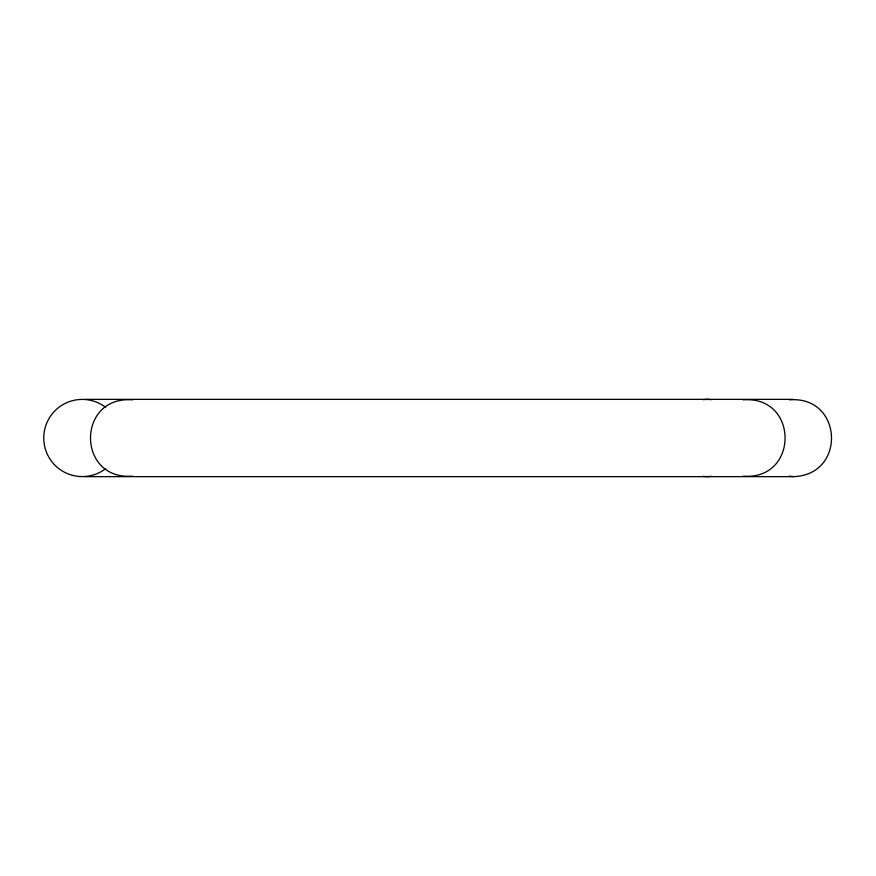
<?xml version="1.0" encoding="UTF-8"?>
<svg xmlns="http://www.w3.org/2000/svg" width="876" height="876" viewBox="0 0 876 876"><rect width="100%" height="100%" fill="white"/><g stroke="black" fill="none" stroke-linecap="round" stroke-linejoin="round"><path stroke-width="1.31" d="M132.429 476.15C76.551 480.453 76.551 395.547 132.429 399.85M743.166 399.85C799.032 395.547 799.032 480.453 743.166 476.15M789.528 399.85C842.811 395.525 846.774 475.131 793.306 476.643L85.322 476.643M85.322 399.357L793.306 399.357M789.528 476.15L793.306 476.643M105.689 468.649A38.599 38.522 -90 0 1 53.874 464.072A38.599 38.522 -90 0 1 53.874 411.928A38.599 38.522 -90 0 1 105.689 407.351M711.126 476.358A38.599 35.664 -90 0 1 703.165 476.358M703.165 399.642A38.599 35.664 -90 0 1 711.126 399.642"/></g></svg>
